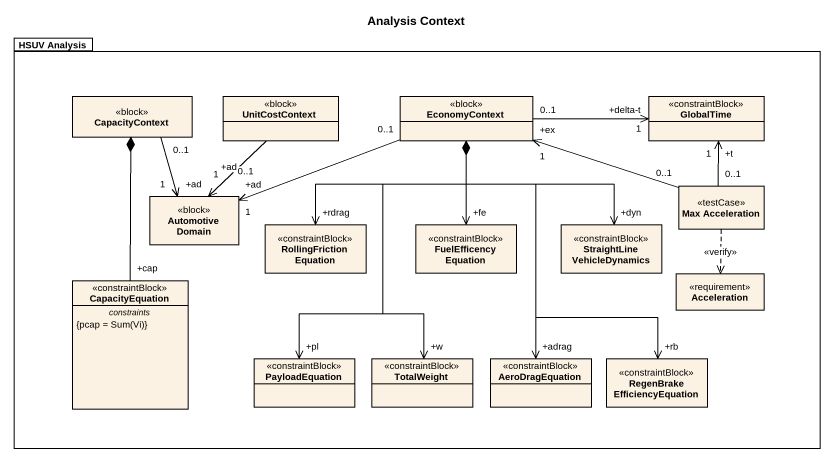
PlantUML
@startuml
title Analysis Context
hide circle
hide empty members
package "HSUV Analysis" as HSUV_Analysis {
  class CapacityContext <<block>>
  class UnitCostContext <<block>>
  class EconomyContext <<block>>
  class GlobalTime <<constraintBlock>>
  class "Automotive Domain" as Automotive_Domain <<block>>
  class "Max Acceleration" as Max_Acceleration <<testCase>>
  class "RollingFriction Equation" as RollingFriction_Equation <<constraintBlock>>
  class "FuelEfficency Equation" as FuelEfficency_Equation <<constraintBlock>>
  class "StraightLine VehicleDynamics" as StraightLine_VehicleDynamics <<constraintBlock>>
  class CapacityEquation <<constraintBlock>> {
    -- constraints --
    {field} {pcap = Sum(Vi)}
  }
  class Acceleration <<requirement>>
  class PayloadEquation <<constraintBlock>>
  class TotalWeight <<constraintBlock>>
  class AeroDragEquation <<constraintBlock>>
  class "RegenBrake EfficiencyEquation" as RegenBrake <<constraintBlock>>
}
CapacityContext "0..1" --> "+ad\n1" Automotive_Domain
UnitCostContext "0..1" --> "+ad\n1" Automotive_Domain
EconomyContext "0..1" -right-> "+delta-t\n1" GlobalTime
EconomyContext "0..1" -left-> "+ad\n1" Automotive_Domain
Max_Acceleration "0..1" -left-> "+ex\n1" EconomyContext
Max_Acceleration "0..1" -up-> "+t\n1" GlobalTime
Max_Acceleration ..> Acceleration : <<verify>>
RollingFriction_Equation "+rdrag" <-up-* EconomyContext
FuelEfficency_Equation "+fe" <-up-* EconomyContext
StraightLine_VehicleDynamics "+dyn" <-up-* EconomyContext
CapacityEquation "+cap" -up-* CapacityContext
PayloadEquation "+pl" <-up-* EconomyContext
TotalWeight "+w" <-up-* EconomyContext
AeroDragEquation "+adrag" <-up-* EconomyContext
RegenBrake "+rb" <-up-* EconomyContext
@enduml
